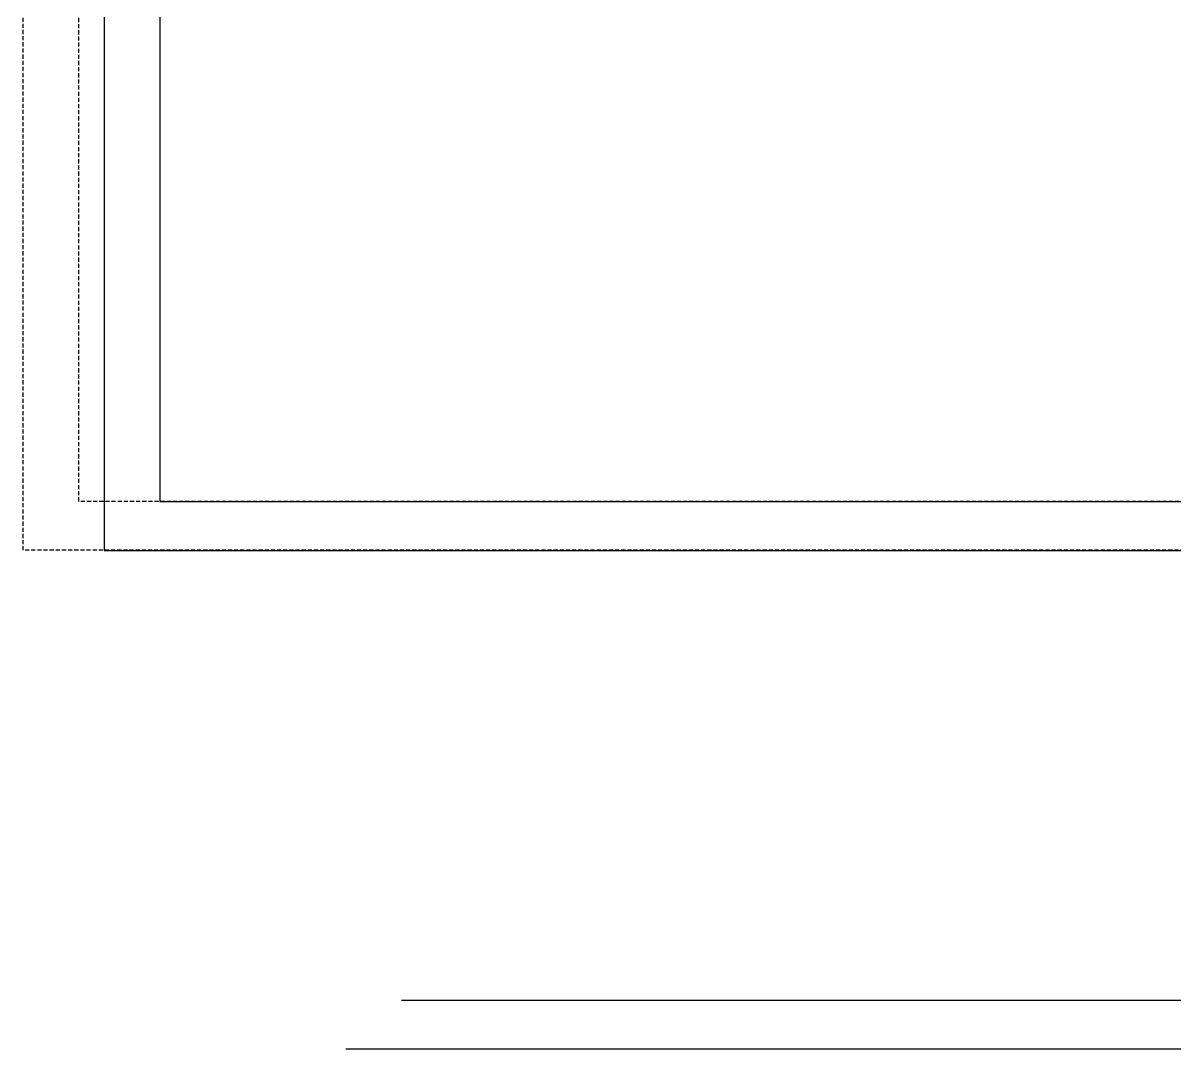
# Model space of a CAD drawing. Header units: inches. Extents: x 4821 to 127877, y 58012 to 433683.
# Drawn here: x 32816.9 to 32887.2, y 230476.5 to 230539.1 of the extents above; entities that cross this region are included whole.
import ezdxf
from ezdxf.xclip import XClip

# ---------------------------------------------------------------- set-up
doc = ezdxf.new("R2010")
doc.units = ezdxf.units.IN
doc.header["$MEASUREMENT"] = 0
doc.header["$XCLIPFRAME"] = 2
doc.linetypes.add('$0$104-TYPICAL FLOOR$0$HIDDEN', pattern=[0.375, 0.25, -0.125])
doc.linetypes.add('$1$Center', pattern=[29.999999, 12, -6, 6, -6])
doc.layers.add('A-101 Plans Building B$0$A-LIN-10', color=8, linetype='Continuous')
doc.layers.add('A-WAL-CMU', color=7, linetype='Continuous')

# ---------------------------------------------------------------- blocks, each defined once
blk = doc.blocks.new('FIRST SLAB EDGE')
at = {"color": 81, "linetype": '$1$Center', "ltscale": 25, "extrusion": (5.69003e-07, -1.56101e-06, 1)}
blk.add_line((1200907.587, -1723193.941, 0), (1200653.286, -1723193.94, 0), dxfattribs=at)
at = {"layer": 'A-101 Plans Building B$0$A-LIN-10', "linetype": '$0$104-TYPICAL FLOOR$0$HIDDEN'}
for p, q in [((1200927.278, -1723163.515, 0), (1200927.278, -1722363.532, 0)), ((1200672.278, -1723163.515, 0), (1200927.278, -1723163.515, 0))]:
    blk.add_line(p, q, dxfattribs=at)
at = {"layer": 'A-WAL-CMU'}
blk.add_lwpolyline([(1200672.336, -1722363.517), (1200922.335, -1722363.517), (1200922.335, -1723163.519), (1200672.278, -1723163.519)], dxfattribs=at)

msp = doc.modelspace()

# ---------------------------------------------------------------- block references
at = {"layer": 'A-WAL-CMU'}
ref = msp.add_blockref('FIRST SLAB EDGE', (1233747.587, 1953673.461), dxfattribs=dict(at, xscale=-1))
XClip(ref).set_block_clipping_path([(1196236.1121028436, -1729554.8924368375), (1201281.1159926755, -1720979.7328682605)])
ref = msp.add_blockref('FIRST SLAB EDGE', (1233744.187, 1953670.477), dxfattribs=dict(at, xscale=-1))
XClip(ref).set_block_clipping_path([(1196236.1121028436, -1729554.8924368375), (1201281.1159926755, -1720979.7328682605)])

doc.saveas('drawing.dxf')
